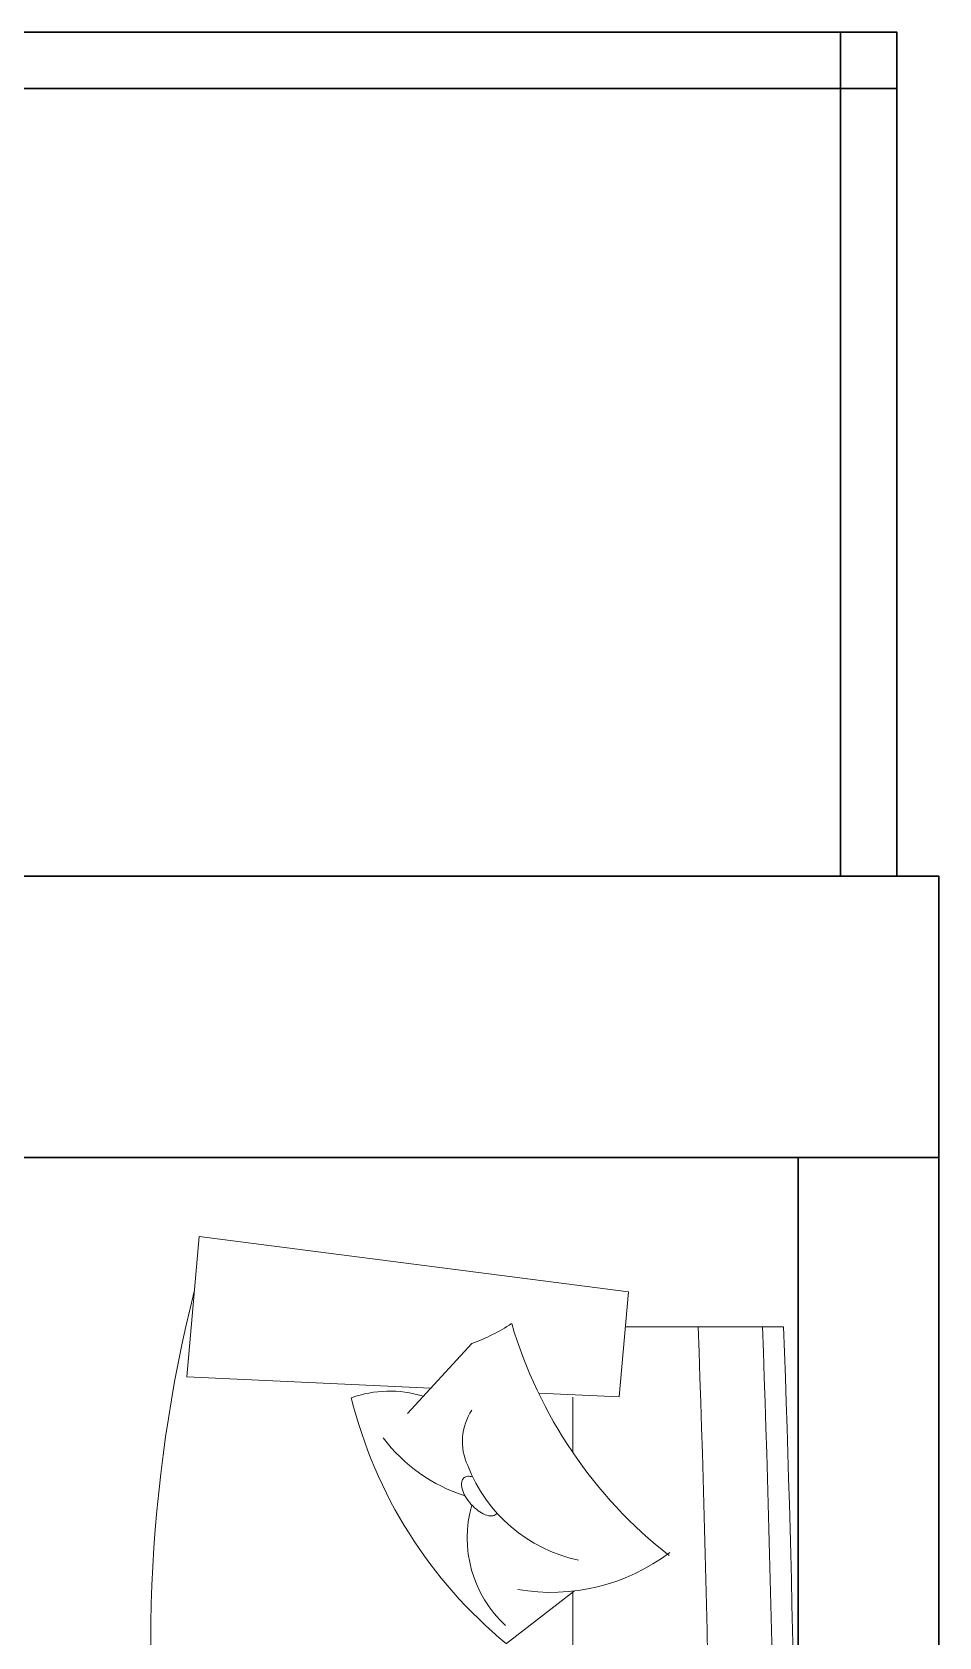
# Model space of a CAD drawing. Header units: millimetres. Extents: x 21366 to 66050, y 8191 to 52826.
# Drawn here: x 55936 to 57225, y 37125 to 39406 of the extents above; entities that cross this region are included whole.
import ezdxf

# ---------------------------------------------------------------- set-up
doc = ezdxf.new("R2010")
doc.units = ezdxf.units.MM
doc.layers.add('АР - мебель', color=7, linetype='Continuous', lineweight=9, true_color=0x787878)
for name, color, linetype, lineweight in [('АР - Монолит', 56, 'Continuous', 30), ('АР - Наружная стена', 144, 'Continuous', 30), ('АР - Перегородки 80', 32, 'Continuous', 30)]:
    doc.layers.add(name, color=color, linetype=linetype, lineweight=lineweight)

# ---------------------------------------------------------------- blocks, each defined once
blk = doc.blocks.new('ММ404_2555х920')
for p, q in [((1150, -20.9), (1150, -245.9)), ((1050.4, -254.7), (1199.8, -241.6)), ((1199.8, -241.6), (1278.3, -852.1)), ((1050.4, -254.7), (1055.7, -369.5)), ((699.6, -415.1), (774.5, -318.5)), ((614.8, -320.9), (774.2, -320.9)), ((971.6, -320.9), (1050, -320.9)), ((1026.9, -555.9), (1126.3, -464.2)), ((1062.9, -522.7), (1079.1, -869.5)), ((1278.3, -852.1), (1079.1, -869.5))]:
    blk.add_line(p, q)
for centre, radius, start, end in [((0, -31584.1), 31584.1, 87.91336, 92.08664), ((0, -31614.1), 31584.1, 87.91336, 92.08664), ((0, -31705.7), 31584.1, 87.91336, 92.08664), ((1051.5, -351.2), 279, 142.8813, 189.845), ((1340.9, 221.6), 656.3, 218.1576, 253.5046), ((1030.6, -267.5), 217.1, 192.0588, 248.9674), ((1388.4, -559.9), 279, 146.9411, 159.9368), ((1206.8, 1.3), 656.3, 219.3826, 256.1006), ((850, -301.6), 169.4, 222.615, 285.9869), ((890.2, -435.7), 9.04, 138.356, 178.2641), ((890.2, -435.7), 9.04, 126.1645, 138.356), ((906, -436.2), 24.9, 178.2641, 202.009), ((923, -429.3), 43.2, 202.009, 216.7632), ((944.3, -413.4), 69.8, 216.7632, 228.356), ((944.3, -413.4), 69.8, 228.356, 239.9487), ((1136.3, -401), 238.2, 197.7917, 232.7671), ((931, -436.4), 43.2, 239.9487, 254.7029), ((926.1, -454.1), 24.9, 254.7029, 278.4478), ((928.5, -469.7), 9.04, 278.4478, 318.356), ((928.5, -469.7), 9.04, 318.356, 358.2641), ((912.6, -469.3), 24.9, 358.2641, 13.9116), ((987, -396.7), 81.1, 244.9224, 303.4515), ((896.2, -581.2), 162.4, 340.3859, 16.7607), ((700, 1135.7), 2056.7, 260.4844, 284.1267)]:
    blk.add_arc(centre, radius, start, end)
blk = doc.blocks.new('Квартира 2К 6450 тип 7 перекидная')
at = {"layer": 'АР - Монолит', "elevation": 0}
blk.add_lwpolyline([(4690, -5950), (4490, -5950), (4490, 7980), (4690, 7980)], close=True, dxfattribs=at)
at = {"layer": 'АР - Наружная стена', "elevation": 0}
blk.add_lwpolyline([(-1960, 8380), (4690, 8380), (4690, 7980), (-1960, 7980)], close=True, dxfattribs=at)
at = {"layer": 'АР - Перегородки 80', "elevation": 0}
for points in [[(4630, 9580), (1380, 9580), (1380, 9500), (4630, 9500)], [(4550, 8380), (4630, 8380), (4630, 9580), (4550, 9580)]]:
    blk.add_lwpolyline(points, close=True, dxfattribs=at)
at = {"layer": 'АР - мебель', "xscale": -1, "rotation": 270}
blk.add_blockref('ММ404_2555х920', (4490, 6589.4, 0), dxfattribs=at)
blk = doc.blocks.new('H_Section_3')
at = {"rotation": 56.96711930257281}
blk.add_blockref('Квартира 2К 6450 тип 7 перекидная', (4468.8, -8500, 0), dxfattribs=at)

msp = doc.modelspace()

# ---------------------------------------------------------------- block references
at = {"rotation": 303.0328806974269}
msp.add_blockref('H_Section_3', (57225.5, 38206.1, 0), dxfattribs=at)

doc.saveas('drawing.dxf')
